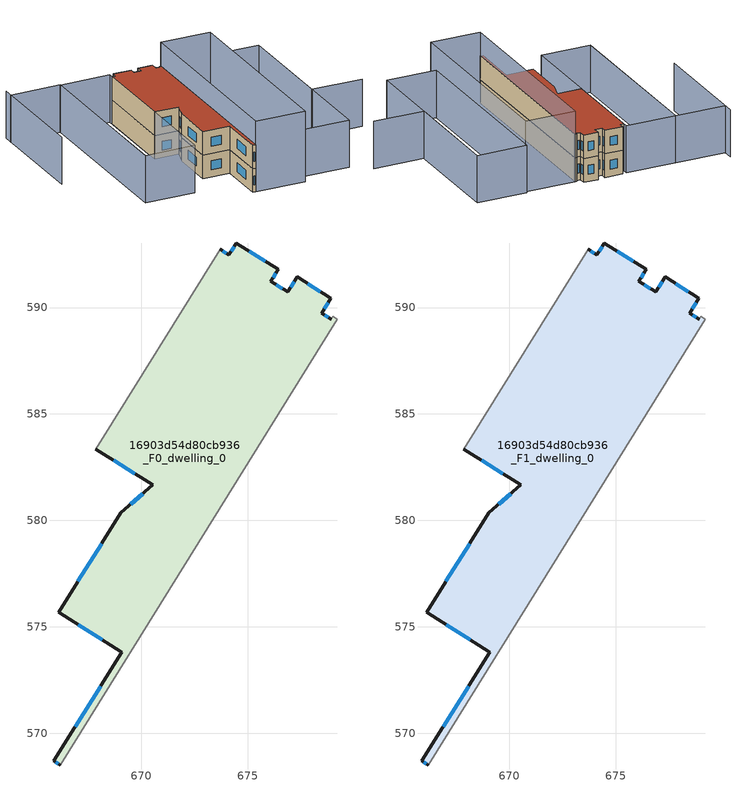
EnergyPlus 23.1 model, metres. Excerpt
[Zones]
16903d54d80cb936_F0_dwelling_0
 floor ground (EU_floor_Construction): 677.31,591.44 678.9,590.44 678.46,589.73 678.91,589.45 678.99,589.58 679.19,589.45 666.19,568.52 665.88,568.71 669.08,573.81 666.11,575.68 669.04,580.35 670.53,581.67 667.86,583.34 673.69,592.73 674.11,592.47 674.46,593.03 676.43,591.79 676.07,591.23 676.86,590.73 z0
 wall outside (EU_wall_Construction): 678.91,589.45 678.46,589.73 678.9,590.44 677.31,591.44 676.86,590.73 676.07,591.23 676.43,591.79 674.46,593.03 674.11,592.47 673.69,592.73 / 667.86,583.34 670.53,581.67 669.04,580.35 666.11,575.68 669.08,573.81 665.88,568.71 666.19,568.52 z0:3
 wall adiabatic (EU_wall_Construction): 666.19,568.52 679.19,589.45 678.99,589.58 678.91,589.45 / 673.69,592.73 667.86,583.34 z0:3
 window (EU_Window_Construction): 677.17,591.22 677,590.95 / 678.4,590.75 677.8,591.13 / 678.59,589.95 678.76,590.22 / 678.77,589.54 678.6,589.65 / 665.98,568.65 666.1,568.58 / 668.09,572.22 666.88,570.3 / 667.03,575.1 668.16,574.39 / 668.13,578.9 667.02,577.14 / 670.06,581.26 669.5,580.76 / 668.69,582.82 669.7,582.19 / 673.98,592.55 673.82,592.65 / 674.35,592.85 674.22,592.64 / 675.81,592.18 675.07,592.64 / 676.18,591.41 676.32,591.62 / 676.62,590.89 676.32,591.08 z0.93:2.07
16903d54d80cb936_F1_dwelling_0
 floor to 16903d54d80cb936_F0_dwelling_0 (EU_floor_Construction): 677.31,591.44 678.9,590.44 678.46,589.73 678.91,589.45 678.99,589.58 679.19,589.45 666.19,568.52 665.88,568.71 669.08,573.81 666.11,575.68 669.04,580.35 670.52,581.67 667.86,583.34 673.69,592.73 674.11,592.47 674.46,593.03 676.43,591.79 676.07,591.23 676.86,590.73 z3
 wall outside (EU_wall_Construction): 678.91,589.45 678.46,589.73 678.9,590.44 677.31,591.44 676.86,590.73 676.07,591.23 676.43,591.79 674.46,593.03 674.11,592.47 673.69,592.73 / 667.86,583.34 670.53,581.67 669.04,580.35 666.11,575.68 669.08,573.81 665.88,568.71 666.19,568.52 z3:6
 wall adiabatic (EU_wall_Construction): 666.19,568.52 679.19,589.45 678.99,589.58 678.91,589.45 / 673.69,592.73 667.86,583.34 z3:6
 window (EU_Window_Construction): 677.17,591.22 677,590.95 / 678.4,590.75 677.8,591.13 / 678.59,589.95 678.76,590.22 / 678.77,589.54 678.6,589.65 / 665.98,568.65 666.1,568.58 / 668.09,572.22 666.88,570.3 / 667.03,575.1 668.16,574.39 / 668.13,578.9 667.02,577.14 / 670.06,581.26 669.5,580.76 / 668.69,582.82 669.7,582.19 / 673.98,592.55 673.82,592.65 / 674.35,592.85 674.22,592.64 / 675.81,592.18 675.07,592.64 / 676.18,591.41 676.32,591.62 / 676.62,590.89 676.32,591.08 z3.93:5.07
 roof outside (EU_roof_Construction): 669.08,573.81 665.88,568.71 666.19,568.52 679.19,589.45 678.99,589.58 678.91,589.45 678.46,589.73 678.9,590.44 677.31,591.44 676.86,590.73 676.07,591.23 676.43,591.79 674.46,593.03 674.11,592.47 673.69,592.73 667.86,583.34 670.53,581.67 669.04,580.35 666.11,575.68 z6
shading: 663.14,600 668.58,596.63 / 668.58,596.63 656.88,577.78 / 663.8,601.06 656.16,588.75 / 688.35,567.73 682.85,571.18 / 682.85,571.18 690.23,582.96 / 656.87,577.76 668.56,596.59 / 668.56,596.59 673.99,593.21 / 673.99,593.21 662.31,574.39 / 662.31,574.39 656.87,577.76 / 690.23,582.96 677.78,562.91 / 677.78,562.91 672.34,566.28 / 672.34,566.28 684.79,586.34 / 684.79,586.34 690.23,582.96 z0:6; 666.18,568.49 679.25,589.55 / 679.25,589.55 684.69,586.17 / 684.69,586.17 671.62,565.12 / 671.62,565.12 666.18,568.49 z0:9
[Building]
EU S2 Campaign: North Axis=0; Terrain=City; Solar Distribution=FullExterior
[Site:Location]
Montreal-Trudeau.Intl.AP: Latitude=45.4667; Longitude=-73.75; Time Zone=-5; Elevation=36
[SizingPeriod:WeatherFileDays]
AnnualSizingPeriod: Begin Month=1; Begin Day of Month=1; End Month=12; End Day of Month=31; Day of Week for Start Day=Monday; Use Weather File Daylight Saving Period=No; Use Weather File Rain and Snow Indicators=No
[MATERIAL]
EU_InternalMass_Material: Roughness=MediumRough; Thickness=0.1; Conductivity=1; Density=1800; Specific Heat=900; Thermal Absorptance=0.9; Solar Absorptance=0.7; Visible Absorptance=0.7
[MATERIAL:NOMASS] Roughness=MediumRough; Thermal Absorptance=0.9; Solar Absorptance=0.7; Visible Absorptance=0.7
Name | Thermal Resistance
EU_wall_NoMass; EU_floor_NoMass | 1.36485
EU_roof_NoMass | 2.55992
[WINDOWMATERIAL:SIMPLEGLAZINGSYSTEM]
EU_Window_SimpleGlazing: UFactor=3.92339; Solar Heat Gain Coefficient=0.8; Visible Transmittance=0.8
[CONSTRUCTION]
EU_wall_Construction: EU_wall_NoMass
EU_roof_Construction: EU_roof_NoMass
EU_floor_Construction: EU_floor_NoMass
EU_Window_Construction: EU_Window_SimpleGlazing
EU_InternalMass_Construction: EU_InternalMass_Material
[ZONE] Type=1; Multiplier=1; Ceiling Height=autocalculate; Floor Area=autocalculate; Part of Total Floor Area=Yes
Name | Volume
16903d54d80cb936_F0_dwelling_0 | 311.685
16903d54d80cb936_F1_dwelling_0 | 311.684
[INTERNALMASS] Construction=EU_InternalMass_Construction; Surface Area=103.895
Name | Zone or ZoneList
16903d54d80cb936_F0_dwelling_0_EU_InternalMass | 16903d54d80cb936_F0_dwelling_0
16903d54d80cb936_F1_dwelling_0_EU_InternalMass | 16903d54d80cb936_F1_dwelling_0
[OTHEREQUIPMENT] Fuel Type=Electricity; Design Level Calculation Method=Watts/Area; Power per Zone Floor Area=1; Fraction Latent=0; Fraction Radiant=0; Fraction Lost=0; Carbon Dioxide Generation Rate=0; EndUse Subcategory=EU_Step8_InternalGains
Name | Zone or ZoneList or Space or SpaceList | Schedule
EU_Step8_InternalGain_16903d54d80cb936_F0_dwelling_0_f000 | 16903d54d80cb936_F0_dwelling_0 | EU_Step8_GainSchedule_16903d54d80cb936_F0_dwelling_0_f000
EU_Step8_InternalGain_16903d54d80cb936_F1_dwelling_0_f000 | 16903d54d80cb936_F1_dwelling_0 | EU_Step8_GainSchedule_16903d54d80cb936_F1_dwelling_0_f000
[ZONEVENTILATION:DESIGNFLOWRATE] Schedule=EU_AlwaysOn; Design Flow Rate Calculation Method=AirChanges/Hour; Air Changes per Hour=0.860309; Ventilation Type=Natural; Fan Pressure Rise=0; Fan Total Efficiency=1; Constant Term Coefficient=1; Temperature Term Coefficient=0; Velocity Term Coefficient=0; Velocity Squared Term Coefficient=0; Minimum Indoor Temperature=-100; Maximum Indoor Temperature=100; Delta Temperature=-100; Minimum Outdoor Temperature=-100; Maximum Outdoor Temperature=100; Maximum Wind Speed=40
Name | Zone or ZoneList or Space or SpaceList
EU_ConstantAir_16903d54d80cb936_F0_dwelling_0 | 16903d54d80cb936_F0_dwelling_0
EU_ConstantAir_16903d54d80cb936_F1_dwelling_0 | 16903d54d80cb936_F1_dwelling_0
[HVACTEMPLATE:THERMOSTAT] Constant Heating Setpoint=20; Constant Cooling Setpoint=50
EU_HeatOnly_16903d54d80cb936_F0_dwelling_0; EU_HeatOnly_16903d54d80cb936_F1_dwelling_0
[HVACTEMPLATE:ZONE:IDEALLOADSAIRSYSTEM] System Availability Schedule=EU_AlwaysOn; Maximum Heating Supply Air Temperature=50; Minimum Cooling Supply Air Temperature=13; Maximum Heating Supply Air Humidity Ratio=0.0156; Minimum Cooling Supply Air Humidity Ratio=0.0077; Heating Limit=NoLimit; Cooling Limit=NoLimit; Heating Availability Schedule=EU_AlwaysOn; Cooling Availability Schedule=EU_CoolingOff; Dehumidification Control Type=ConstantSensibleHeatRatio; Cooling Sensible Heat Ratio=0.7; Dehumidification Setpoint=60; Humidification Control Type=None; Humidification Setpoint=30; Outdoor Air Method=None; Outdoor Air Flow Rate per Person=0.00944; Outdoor Air Flow Rate per Zone Floor Area=0; Outdoor Air Flow Rate per Zone=0; Demand Controlled Ventilation Type=None; Outdoor Air Economizer Type=NoEconomizer; Heat Recovery Type=None; Sensible Heat Recovery Effectiveness=0.7; Latent Heat Recovery Effectiveness=0.65
Name | Template Thermostat
16903d54d80cb936_F0_dwelling_0 | EU_HeatOnly_16903d54d80cb936_F0_dwelling_0
16903d54d80cb936_F1_dwelling_0 | EU_HeatOnly_16903d54d80cb936_F1_dwelling_0
[SIZING:ZONE] Zone Cooling Design Supply Air Temperature Input Method=SupplyAirTemperature; Zone Cooling Design Supply Air Temperature=13; Zone Heating Design Supply Air Temperature Input Method=SupplyAirTemperature; Zone Heating Design Supply Air Temperature=50; Zone Cooling Design Supply Air Humidity Ratio=0.008; Zone Heating Design Supply Air Humidity Ratio=0.008; Cooling Design Air Flow Method=DesignDay; Cooling Design Air Flow Rate=0; Cooling Minimum Air Flow per Zone Floor Area=0.000762; Cooling Minimum Air Flow=0; Cooling Minimum Air Flow Fraction=0.2; Heating Design Air Flow Method=DesignDay; Heating Design Air Flow Rate=0; Heating Maximum Air Flow per Zone Floor Area=0.002032; Heating Maximum Air Flow=0.141576; Heating Maximum Air Flow Fraction=0.3; Account for Dedicated Outdoor Air System=No; Dedicated Outdoor Air System Control Strategy=NeutralSupplyAir; Dedicated Outdoor Air Low Setpoint Temperature for Design=autosize; Dedicated Outdoor Air High Setpoint Temperature for Design=autosize; Zone Load Sizing Method=Sensible Load Only No Latent Load; Zone Latent Cooling Design Supply Air Humidity Ratio Input Method=HumidityRatioDifference; Zone Cooling Design Supply Air Humidity Ratio Difference=0.005; Zone Latent Heating Design Supply Air Humidity Ratio Input Method=HumidityRatioDifference; Zone Humidification Design Supply Air Humidity Ratio Difference=0.005
16903d54d80cb936_F0_dwelling_0; 16903d54d80cb936_F1_dwelling_0
[SCHEDULE:CONSTANT]
Name | Hourly Value
EU_AlwaysOn | 1
EU_CoolingOff | 0
[SCHEDULE:FILE] Column Number=1; Rows to Skip at Top=0; Number of Hours of Data=8760; Column Separator=Comma; Interpolate to Timestep=No; Minutes per Item=60; Adjust Schedule for Daylight Savings=Yes
Name | File
EU_Step8_GainSchedule_16903d54d80cb936_F0_dwelling_0_f000 | ../../schedules/16903d54d80cb936/16903d54d80cb936_F0_dwelling_0_f000_gain.csv
EU_Step8_GainSchedule_16903d54d80cb936_F1_dwelling_0_f000 | ../../schedules/16903d54d80cb936/16903d54d80cb936_F1_dwelling_0_f000_gain.csv
